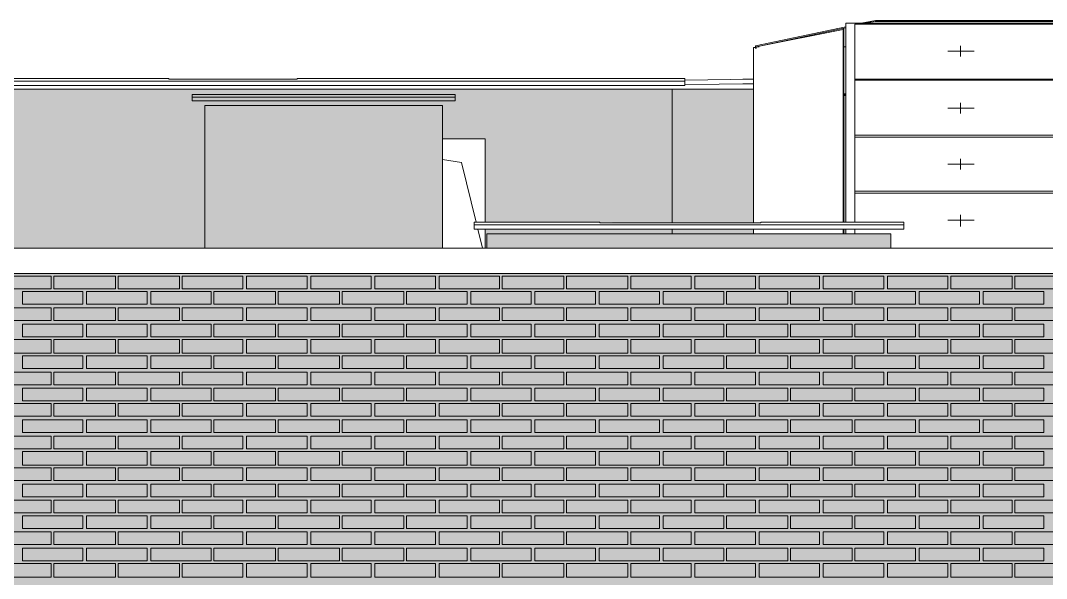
# Model space of a CAD drawing. Header units: millimetres. Extents: x -28928 to 100580, y -22867 to 36490.
# Drawn here: x -17517 to -12715, y 28661 to 31274 of the extents above; entities that cross this region are included whole.
import ezdxf

# ---------------------------------------------------------------- set-up
doc = ezdxf.new("R2010")
doc.units = ezdxf.units.MM
doc.layers.add('PDF _Геометрия', color=7, linetype='Continuous', true_color=0x8f8e8d)
doc.layers.add('PDF _Сплошная заливка', color=7, linetype='Continuous', true_color=0xffffff)

msp = doc.modelspace()

# ---------------------------------------------------------------- hatches: boundary and pattern name
at = {"layer": 'PDF _Сплошная заливка', "true_color": 0x383e42, "transparency": 33554559}
h = msp.add_hatch(color=250, dxfattribs=at)
h.paths.add_polyline_path([(-18989.7, 30296.4), (-19345.1, 30296.4), (-19345.1, 30275.3), (-18989.7, 30275.3)])
h.paths.add_polyline_path([(-15334.3, 30275.3), (-14467, 30275.3), (-14467, 30296.4), (-15342.8, 30296.4), (-15342.8, 30207.6), (-15334.3, 30207.6)])
h.paths.add_polyline_path([(-17623.2, 30275.3), (-17623.2, 30207.6), (-16654.3, 30207.6), (-16654.3, 30876), (-15541.6, 30876), (-15541.6, 30719.5), (-15342.8, 30719.5), (-15342.8, 30330.3), (-14805.5, 30330.3), (-14467, 30326), (-14467, 30952.2), (-19345.1, 30952.2), (-19345.1, 30330.3), (-18989.7, 30330.3), (-18989.7, 30626.4), (-18460.9, 30626.4), (-18460.9, 30326), (-18355.1, 30330.3), (-17559.7, 30330.3), (-17559.7, 30296.4), (-18460.9, 30296.4), (-18460.9, 30275.3)])
h = msp.add_hatch(color=250, dxfattribs=at)
h.paths.add_polyline_path([(-13654.7, 30296.4), (-13663.2, 30296.4), (-13663.2, 30275.3), (-13654.7, 30275.3)])
h.paths.add_polyline_path([(-14086.3, 30326), (-14086.3, 30952.2), (-14467, 30952.2), (-14467, 30326)])
h.paths.add_polyline_path([(-14086.3, 30275.3), (-14086.3, 30296.4), (-14467, 30296.4), (-14467, 30275.3)])
h.paths.add_polyline_path([(-13654.7, 30922.6), (-13663.2, 30922.6), (-13663.2, 30330.3), (-13654.7, 30330.3)])
at = {"layer": 'PDF _Сплошная заливка', "true_color": 0xdcd6cf, "transparency": 33554559}
msp.add_hatch(color=254, dxfattribs=at).paths.add_polyline_path([(-18676.6, 16343.4), (-18676.6, 19592.6), (-17276.3, 19592.6), (-17276.3, 16343.4), (19112.6, 16343.4), (19112.6, 30089.1), (-21853.9, 30089.1), (-21853.9, 16343.4), (-21375.9, 16343.4), (-21375.9, 19592.6), (-19277.4, 19592.6), (-19277.4, 16343.4)])

# ---------------------------------------------------------------- linework, layer by layer
at = {"layer": 'PDF _Геометрия', "color": 7, "lineweight": 9}
for points in [[(-9504.3, 31053.7), (-9504.3, 31189.1), (-9504.3, 31193.4), (-9504.3, 31231.4), (-9504.3, 31244.1), (-9504.3, 31261), (-10553.6, 31261), (-11577.4, 31261), (-12605.5, 31261), (-13603.9, 31261), (-13654.7, 31261), (-13654.7, 30990.3), (-13654.7, 30723.7), (-13654.7, 30461.4), (-13654.7, 30330.3), (-13654.7, 30406.4), (-13654.7, 30668.7), (-13654.7, 30935.3), (-13654.7, 31201.8)], [(-9588.9, 31261), (-9648.2, 31269.5), (-9648.2, 31273.7), (-9580.5, 31261), (-9643.9, 31273.7), (-9648.2, 31273.7), (-13515.1, 31273.7), (-13582.8, 31261)], [(-13570.1, 31261), (-13515.1, 31269.5), (-13515.1, 31273.7), (-13515.1, 31269.5), (-13510.9, 31269.5), (-13510.9, 31273.7), (-13515.1, 31273.7), (-13510.9, 31273.7), (-13515.1, 31273.7), (-13578.6, 31261)], [(-13515.1, 31273.7), (-13515.1, 31273.7)], [(-13515.1, 31273.7), (-13515.1, 31273.7)], [(-13515.1, 31273.7), (-13515.1, 31273.7)], [(-14077.8, 31142.6), (-14077.8, 31155.3), (-13654.7, 31244.1), (-14077.8, 31155.3), (-14077.8, 31146.8), (-14077.8, 31151)], [(-14073.6, 31142.6), (-14073.6, 31151), (-13654.7, 31239.9)], [(-14060.9, 31151), (-14073.6, 31151), (-13667.4, 31231.4), (-13667.4, 30330.3), (-13667.4, 31235.7), (-13663.2, 31235.7), (-13663.2, 30330.3), (-13663.2, 31231.4)], [(-13667.4, 30330.3), (-13667.4, 31231.4)], [(-14086.3, 30326), (-14086.3, 31146.8), (-14077.8, 31146.8)], [(-13654.7, 31151), (-13663.2, 31151)], [(-13053.9, 31129.9), (-13176.6, 31129.9)], [(-13117.4, 31104.5), (-13117.4, 31155.3)], [(-14407.8, 30990.3), (-14407.8, 30969.1), (-19404.3, 30969.1), (-19404.3, 30981.8)], [(-19404.3, 30990.3), (-19404.3, 30969.1), (-14407.8, 30969.1), (-14407.8, 30981.8)], [(-16823.6, 30998.7), (-16222.8, 30998.7)], [(-14407.8, 30994.5), (-14086.3, 30998.7), (-14137, 30998.7)], [(-14407.8, 30973.4), (-14086.3, 30977.6), (-14137, 30977.6)], [(-13612.4, 30994.5), (-13612.4, 30998.7)], [(-14467, 30326), (-14467, 30952.2), (-19345.1, 30952.2), (-19345.1, 30330.3)], [(-14086.3, 30952.2), (-14585.5, 30952.2)], [(-13654.7, 30931), (-13663.2, 30931)], [(-13654.7, 30926.8), (-13663.2, 30926.8)], [(-16713.6, 30914.1), (-16713.6, 30897.2), (-15482.4, 30897.2), (-15482.4, 30914.1)], [(-16713.6, 30905.7), (-16713.6, 30897.2), (-15482.4, 30897.2), (-15482.4, 30905.7)], [(-13654.7, 30922.6), (-13663.2, 30922.6)], [(-13117.4, 30838), (-13117.4, 30888.7)], [(-16654.3, 30207.6), (-16654.3, 30876), (-15647.4, 30876), (-15541.6, 30876), (-15541.6, 30207.6)], [(-13053.9, 30863.4), (-13176.6, 30863.4)], [(-13612.4, 30728), (-13612.4, 30736.4)], [(-15385.1, 30330.3), (-15452.8, 30609.5), (-15541.6, 30622.2)], [(-13053.9, 30601), (-13176.6, 30601)], [(-13117.4, 30575.7), (-13117.4, 30626.4)], [(-15334.3, 30207.6), (-15334.3, 30275.3), (-13548.9, 30275.3), (-13443.2, 30275.3), (-13443.2, 30207.6), (-12618.2, 30207.6), (-12618.2, 30465.7), (-13612.4, 30465.7), (-13612.4, 30330.3)], [(-13612.4, 30465.7), (-13612.4, 30474.1)], [(-13117.4, 30309.1), (-13117.4, 30364.1)], [(-15393.6, 30309.1), (-15393.6, 30296.4), (-15393.6, 30317.6), (-13383.9, 30317.6), (-13383.9, 30330.3), (-14052.4, 30330.3), (-14052.4, 30326), (-14805.5, 30326), (-14805.5, 30330.3), (-15393.6, 30330.3), (-15393.6, 30317.6)], [(-13383.9, 30317.6), (-13383.9, 30296.4), (-13383.9, 30309.1)], [(-13053.9, 30338.7), (-13176.6, 30338.7)], [(-15393.6, 30296.4), (-13383.9, 30296.4), (-15393.6, 30296.4)], [(-15355.5, 30207.6), (-15376.6, 30296.4)], [(-14467, 30275.3), (-14467, 30296.4)], [(-14086.3, 30296.4), (-14086.3, 30275.3)], [(-13667.4, 30275.3), (-13667.4, 30296.4)], [(-13612.4, 30296.4), (-13612.4, 30275.3)], [(82320.3, 30089.1), (82320.3, 30207.6), (82320.3, 30089.1), (-21934.3, 30089.1), (-21934.3, 30207.6), (82320.3, 30207.6)]]:
    msp.add_lwpolyline(points, dxfattribs=at)
for points in [[(-13603.9, 31256.8), (-13603.9, 31261)], [(-13515.1, 31273.7), (-9648.2, 31273.7), (-9643.9, 31273.7), (-9648.2, 31273.7)], [(-13515.1, 31269.5), (-9648.2, 31269.5)], [(-13612.4, 30998.7), (-12618.2, 30998.7), (-12618.2, 31256.8), (-13612.4, 31256.8)], [(-19404.3, 30990.3), (-14407.8, 30990.3), (-14407.8, 31003), (-16222.8, 31003), (-16222.8, 30998.7), (-16823.6, 30998.7), (-16823.6, 31003), (-17720.5, 31003), (-17720.5, 30998.7), (-18321.3, 30998.7), (-18321.3, 31003), (-19404.3, 31003)], [(-13612.4, 30736.4), (-12618.2, 30736.4), (-12618.2, 30994.5), (-13612.4, 30994.5)], [(-15482.4, 30914.1), (-16713.6, 30914.1), (-16713.6, 30926.8), (-15482.4, 30926.8)], [(-15541.6, 30719.5), (-15342.8, 30719.5), (-15342.8, 30330.3), (-15342.8, 30719.5)], [(-13612.4, 30474.1), (-12618.2, 30474.1), (-12618.2, 30728), (-13612.4, 30728)], [(-15342.8, 30296.4), (-15342.8, 30207.6)], [(-13667.4, 30296.4), (-13667.4, 30275.3)], [(-13663.2, 30275.3), (-13663.2, 30296.4)], [(-13654.7, 30275.3), (-13654.7, 30296.4)]]:
    msp.add_lwpolyline(points, close=True, dxfattribs=at)
at = {"layer": 'PDF _Геометрия', "lineweight": 9}
for points in [[(-17373.6, 30076.4), (-17373.6, 30017.2), (-17661.3, 30017.2), (-17661.3, 30076.4)], [(-17073.2, 30076.4), (-17073.2, 30017.2), (-17360.9, 30017.2), (-17360.9, 30076.4)], [(-16772.8, 30076.4), (-16772.8, 30017.2), (-17060.5, 30017.2), (-17060.5, 30076.4)], [(-16476.6, 30076.4), (-16476.6, 30017.2), (-16760.1, 30017.2), (-16760.1, 30076.4)], [(-16176.3, 30076.4), (-16176.3, 30017.2), (-16459.7, 30017.2), (-16459.7, 30076.4)], [(-15875.9, 30076.4), (-15875.9, 30017.2), (-16159.3, 30017.2), (-16159.3, 30076.4)], [(-15575.5, 30076.4), (-15575.5, 30017.2), (-15858.9, 30017.2), (-15858.9, 30076.4)], [(-15275.1, 30076.4), (-15275.1, 30017.2), (-15558.6, 30017.2), (-15558.6, 30076.4)], [(-14974.7, 30076.4), (-14974.7, 30017.2), (-15262.4, 30017.2), (-15262.4, 30076.4)], [(-14674.3, 30076.4), (-14674.3, 30017.2), (-14962, 30017.2), (-14962, 30076.4)], [(-14378.2, 30076.4), (-14378.2, 30017.2), (-14661.6, 30017.2), (-14661.6, 30076.4)], [(-14077.8, 30076.4), (-14077.8, 30017.2), (-14361.3, 30017.2), (-14361.3, 30076.4)], [(-13777.4, 30076.4), (-13777.4, 30017.2), (-14060.9, 30017.2), (-14060.9, 30076.4)], [(-13477, 30076.4), (-13477, 30017.2), (-13760.5, 30017.2), (-13760.5, 30076.4)], [(-13176.6, 30076.4), (-13176.6, 30017.2), (-13460.1, 30017.2), (-13460.1, 30076.4)], [(-12876.3, 30076.4), (-12876.3, 30017.2), (-13163.9, 30017.2), (-13163.9, 30076.4)], [(-12575.9, 30076.4), (-12575.9, 30017.2), (-12863.6, 30017.2), (-12863.6, 30076.4)], [(-17225.5, 29945.3), (-17365.1, 29945.3), (-17508.9, 29945.3), (-17508.9, 30004.5), (-17365.1, 30004.5), (-17225.5, 30004.5)], [(-16925.1, 29945.3), (-17068.9, 29945.3), (-17208.6, 29945.3), (-17208.6, 30004.5), (-17068.9, 30004.5), (-16925.1, 30004.5)], [(-16624.7, 29945.3), (-16768.6, 29945.3), (-16908.2, 29945.3), (-16908.2, 30004.5), (-16768.6, 30004.5), (-16624.7, 30004.5)], [(-16324.3, 29945.3), (-16468.2, 29945.3), (-16612, 29945.3), (-16612, 30004.5), (-16468.2, 30004.5), (-16324.3, 30004.5)], [(-16023.9, 29945.3), (-16167.8, 29945.3), (-16311.6, 29945.3), (-16311.6, 30004.5), (-16167.8, 30004.5), (-16023.9, 30004.5)], [(-15723.6, 29945.3), (-15867.4, 29945.3), (-16011.3, 29945.3), (-16011.3, 30004.5), (-15867.4, 30004.5), (-15723.6, 30004.5)], [(-15427.4, 29945.3), (-15567, 29945.3), (-15710.9, 29945.3), (-15710.9, 30004.5), (-15567, 30004.5), (-15427.4, 30004.5)], [(-15127, 29945.3), (-15266.6, 29945.3), (-15410.5, 29945.3), (-15410.5, 30004.5), (-15266.6, 30004.5), (-15127, 30004.5)], [(-14826.6, 29945.3), (-14970.5, 29945.3), (-15110.1, 29945.3), (-15110.1, 30004.5), (-14970.5, 30004.5), (-14826.6, 30004.5)], [(-14526.3, 29945.3), (-14670.1, 29945.3), (-14809.7, 29945.3), (-14809.7, 30004.5), (-14670.1, 30004.5), (-14526.3, 30004.5)], [(-14225.9, 29945.3), (-14369.7, 29945.3), (-14509.3, 29945.3), (-14509.3, 30004.5), (-14369.7, 30004.5), (-14225.9, 30004.5)], [(-13925.5, 29945.3), (-14069.3, 29945.3), (-14213.2, 29945.3), (-14213.2, 30004.5), (-14069.3, 30004.5), (-13925.5, 30004.5)], [(-13625.1, 29945.3), (-13768.9, 29945.3), (-13912.8, 29945.3), (-13912.8, 30004.5), (-13768.9, 30004.5), (-13625.1, 30004.5)], [(-13328.9, 29945.3), (-13468.6, 29945.3), (-13612.4, 29945.3), (-13612.4, 30004.5), (-13468.6, 30004.5), (-13328.9, 30004.5)], [(-13028.6, 29945.3), (-13168.2, 29945.3), (-13312, 29945.3), (-13312, 30004.5), (-13168.2, 30004.5), (-13028.6, 30004.5)], [(-12728.2, 29945.3), (-12867.8, 29945.3), (-13011.6, 29945.3), (-13011.6, 30004.5), (-12867.8, 30004.5), (-12728.2, 30004.5)], [(-17373.6, 29928.4), (-17373.6, 29869.1), (-17661.3, 29869.1), (-17661.3, 29928.4)], [(-17073.2, 29928.4), (-17073.2, 29869.1), (-17360.9, 29869.1), (-17360.9, 29928.4)], [(-16772.8, 29928.4), (-16772.8, 29869.1), (-17060.5, 29869.1), (-17060.5, 29928.4)], [(-16476.6, 29928.4), (-16476.6, 29869.1), (-16760.1, 29869.1), (-16760.1, 29928.4)], [(-16176.3, 29928.4), (-16176.3, 29869.1), (-16459.7, 29869.1), (-16459.7, 29928.4)], [(-15875.9, 29928.4), (-15875.9, 29869.1), (-16159.3, 29869.1), (-16159.3, 29928.4)], [(-15575.5, 29928.4), (-15575.5, 29869.1), (-15858.9, 29869.1), (-15858.9, 29928.4)], [(-15275.1, 29928.4), (-15275.1, 29869.1), (-15558.6, 29869.1), (-15558.6, 29928.4)], [(-14974.7, 29928.4), (-14974.7, 29869.1), (-15262.4, 29869.1), (-15262.4, 29928.4)], [(-14674.3, 29928.4), (-14674.3, 29869.1), (-14962, 29869.1), (-14962, 29928.4)], [(-14378.2, 29928.4), (-14378.2, 29869.1), (-14661.6, 29869.1), (-14661.6, 29928.4)], [(-14077.8, 29928.4), (-14077.8, 29869.1), (-14361.3, 29869.1), (-14361.3, 29928.4)], [(-13777.4, 29928.4), (-13777.4, 29869.1), (-14060.9, 29869.1), (-14060.9, 29928.4)], [(-13477, 29928.4), (-13477, 29869.1), (-13760.5, 29869.1), (-13760.5, 29928.4)], [(-13176.6, 29928.4), (-13176.6, 29869.1), (-13460.1, 29869.1), (-13460.1, 29928.4)], [(-12876.3, 29928.4), (-12876.3, 29869.1), (-13163.9, 29869.1), (-13163.9, 29928.4)], [(-12575.9, 29928.4), (-12575.9, 29869.1), (-12863.6, 29869.1), (-12863.6, 29928.4)], [(-17225.5, 29793), (-17365.1, 29793), (-17508.9, 29793), (-17508.9, 29852.2), (-17365.1, 29852.2), (-17225.5, 29852.2)], [(-16925.1, 29793), (-17068.9, 29793), (-17208.6, 29793), (-17208.6, 29852.2), (-17068.9, 29852.2), (-16925.1, 29852.2)], [(-16624.7, 29793), (-16768.6, 29793), (-16908.2, 29793), (-16908.2, 29852.2), (-16768.6, 29852.2), (-16624.7, 29852.2)], [(-16324.3, 29793), (-16468.2, 29793), (-16612, 29793), (-16612, 29852.2), (-16468.2, 29852.2), (-16324.3, 29852.2)], [(-16023.9, 29793), (-16167.8, 29793), (-16311.6, 29793), (-16311.6, 29852.2), (-16167.8, 29852.2), (-16023.9, 29852.2)], [(-15723.6, 29793), (-15867.4, 29793), (-16011.3, 29793), (-16011.3, 29852.2), (-15867.4, 29852.2), (-15723.6, 29852.2)], [(-15427.4, 29793), (-15567, 29793), (-15710.9, 29793), (-15710.9, 29852.2), (-15567, 29852.2), (-15427.4, 29852.2)], [(-15127, 29793), (-15266.6, 29793), (-15410.5, 29793), (-15410.5, 29852.2), (-15266.6, 29852.2), (-15127, 29852.2)], [(-14826.6, 29793), (-14970.5, 29793), (-15110.1, 29793), (-15110.1, 29852.2), (-14970.5, 29852.2), (-14826.6, 29852.2)], [(-14526.3, 29793), (-14670.1, 29793), (-14809.7, 29793), (-14809.7, 29852.2), (-14670.1, 29852.2), (-14526.3, 29852.2)], [(-14225.9, 29793), (-14369.7, 29793), (-14509.3, 29793), (-14509.3, 29852.2), (-14369.7, 29852.2), (-14225.9, 29852.2)], [(-13925.5, 29793), (-14069.3, 29793), (-14213.2, 29793), (-14213.2, 29852.2), (-14069.3, 29852.2), (-13925.5, 29852.2)], [(-13625.1, 29793), (-13768.9, 29793), (-13912.8, 29793), (-13912.8, 29852.2), (-13768.9, 29852.2), (-13625.1, 29852.2)], [(-13328.9, 29793), (-13468.6, 29793), (-13612.4, 29793), (-13612.4, 29852.2), (-13468.6, 29852.2), (-13328.9, 29852.2)], [(-13028.6, 29793), (-13168.2, 29793), (-13312, 29793), (-13312, 29852.2), (-13168.2, 29852.2), (-13028.6, 29852.2)], [(-12728.2, 29793), (-12867.8, 29793), (-13011.6, 29793), (-13011.6, 29852.2), (-12867.8, 29852.2), (-12728.2, 29852.2)], [(-17373.6, 29780.3), (-17373.6, 29716.8), (-17661.3, 29716.8), (-17661.3, 29780.3)], [(-17073.2, 29780.3), (-17073.2, 29716.8), (-17360.9, 29716.8), (-17360.9, 29780.3)], [(-16772.8, 29780.3), (-16772.8, 29716.8), (-17060.5, 29716.8), (-17060.5, 29780.3)], [(-16476.6, 29780.3), (-16476.6, 29716.8), (-16760.1, 29716.8), (-16760.1, 29780.3)], [(-16176.3, 29780.3), (-16176.3, 29716.8), (-16459.7, 29716.8), (-16459.7, 29780.3)], [(-15875.9, 29780.3), (-15875.9, 29716.8), (-16159.3, 29716.8), (-16159.3, 29780.3)], [(-15575.5, 29780.3), (-15575.5, 29716.8), (-15858.9, 29716.8), (-15858.9, 29780.3)], [(-15275.1, 29780.3), (-15275.1, 29716.8), (-15558.6, 29716.8), (-15558.6, 29780.3)], [(-14974.7, 29780.3), (-14974.7, 29716.8), (-15262.4, 29716.8), (-15262.4, 29780.3)], [(-14674.3, 29780.3), (-14674.3, 29716.8), (-14962, 29716.8), (-14962, 29780.3)], [(-14378.2, 29780.3), (-14378.2, 29716.8), (-14661.6, 29716.8), (-14661.6, 29780.3)], [(-14077.8, 29780.3), (-14077.8, 29716.8), (-14361.3, 29716.8), (-14361.3, 29780.3)], [(-13777.4, 29780.3), (-13777.4, 29716.8), (-14060.9, 29716.8), (-14060.9, 29780.3)], [(-13477, 29780.3), (-13477, 29716.8), (-13760.5, 29716.8), (-13760.5, 29780.3)], [(-13176.6, 29780.3), (-13176.6, 29716.8), (-13460.1, 29716.8), (-13460.1, 29780.3)], [(-12876.3, 29780.3), (-12876.3, 29716.8), (-13163.9, 29716.8), (-13163.9, 29780.3)], [(-12575.9, 29780.3), (-12575.9, 29716.8), (-12863.6, 29716.8), (-12863.6, 29780.3)], [(-17225.5, 29644.9), (-17365.1, 29644.9), (-17508.9, 29644.9), (-17508.9, 29704.1), (-17365.1, 29704.1), (-17225.5, 29704.1)], [(-16925.1, 29644.9), (-17068.9, 29644.9), (-17208.6, 29644.9), (-17208.6, 29704.1), (-17068.9, 29704.1), (-16925.1, 29704.1)], [(-16624.7, 29644.9), (-16768.6, 29644.9), (-16908.2, 29644.9), (-16908.2, 29704.1), (-16768.6, 29704.1), (-16624.7, 29704.1)], [(-16324.3, 29644.9), (-16468.2, 29644.9), (-16612, 29644.9), (-16612, 29704.1), (-16468.2, 29704.1), (-16324.3, 29704.1)], [(-16023.9, 29644.9), (-16167.8, 29644.9), (-16311.6, 29644.9), (-16311.6, 29704.1), (-16167.8, 29704.1), (-16023.9, 29704.1)], [(-15723.6, 29644.9), (-15867.4, 29644.9), (-16011.3, 29644.9), (-16011.3, 29704.1), (-15867.4, 29704.1), (-15723.6, 29704.1)], [(-15427.4, 29644.9), (-15567, 29644.9), (-15710.9, 29644.9), (-15710.9, 29704.1), (-15567, 29704.1), (-15427.4, 29704.1)], [(-15127, 29644.9), (-15266.6, 29644.9), (-15410.5, 29644.9), (-15410.5, 29704.1), (-15266.6, 29704.1), (-15127, 29704.1)], [(-14826.6, 29644.9), (-14970.5, 29644.9), (-15110.1, 29644.9), (-15110.1, 29704.1), (-14970.5, 29704.1), (-14826.6, 29704.1)], [(-14526.3, 29644.9), (-14670.1, 29644.9), (-14809.7, 29644.9), (-14809.7, 29704.1), (-14670.1, 29704.1), (-14526.3, 29704.1)], [(-14225.9, 29644.9), (-14369.7, 29644.9), (-14509.3, 29644.9), (-14509.3, 29704.1), (-14369.7, 29704.1), (-14225.9, 29704.1)], [(-13925.5, 29644.9), (-14069.3, 29644.9), (-14213.2, 29644.9), (-14213.2, 29704.1), (-14069.3, 29704.1), (-13925.5, 29704.1)], [(-13625.1, 29644.9), (-13768.9, 29644.9), (-13912.8, 29644.9), (-13912.8, 29704.1), (-13768.9, 29704.1), (-13625.1, 29704.1)], [(-13328.9, 29644.9), (-13468.6, 29644.9), (-13612.4, 29644.9), (-13612.4, 29704.1), (-13468.6, 29704.1), (-13328.9, 29704.1)], [(-13028.6, 29644.9), (-13168.2, 29644.9), (-13312, 29644.9), (-13312, 29704.1), (-13168.2, 29704.1), (-13028.6, 29704.1)], [(-12728.2, 29644.9), (-12867.8, 29644.9), (-13011.6, 29644.9), (-13011.6, 29704.1), (-12867.8, 29704.1), (-12728.2, 29704.1)], [(-17373.6, 29628), (-17373.6, 29568.7), (-17661.3, 29568.7), (-17661.3, 29628)], [(-17073.2, 29628), (-17073.2, 29568.7), (-17360.9, 29568.7), (-17360.9, 29628)], [(-16772.8, 29628), (-16772.8, 29568.7), (-17060.5, 29568.7), (-17060.5, 29628)], [(-16476.6, 29628), (-16476.6, 29568.7), (-16760.1, 29568.7), (-16760.1, 29628)], [(-16176.3, 29628), (-16176.3, 29568.7), (-16459.7, 29568.7), (-16459.7, 29628)], [(-15875.9, 29628), (-15875.9, 29568.7), (-16159.3, 29568.7), (-16159.3, 29628)], [(-15575.5, 29628), (-15575.5, 29568.7), (-15858.9, 29568.7), (-15858.9, 29628)], [(-15275.1, 29628), (-15275.1, 29568.7), (-15558.6, 29568.7), (-15558.6, 29628)], [(-14974.7, 29628), (-14974.7, 29568.7), (-15262.4, 29568.7), (-15262.4, 29628)], [(-14674.3, 29628), (-14674.3, 29568.7), (-14962, 29568.7), (-14962, 29628)], [(-14378.2, 29628), (-14378.2, 29568.7), (-14661.6, 29568.7), (-14661.6, 29628)], [(-14077.8, 29628), (-14077.8, 29568.7), (-14361.3, 29568.7), (-14361.3, 29628)], [(-13777.4, 29628), (-13777.4, 29568.7), (-14060.9, 29568.7), (-14060.9, 29628)], [(-13477, 29628), (-13477, 29568.7), (-13760.5, 29568.7), (-13760.5, 29628)], [(-13176.6, 29628), (-13176.6, 29568.7), (-13460.1, 29568.7), (-13460.1, 29628)], [(-12876.3, 29628), (-12876.3, 29568.7), (-13163.9, 29568.7), (-13163.9, 29628)], [(-12575.9, 29628), (-12575.9, 29568.7), (-12863.6, 29568.7), (-12863.6, 29628)], [(-17225.5, 29492.6), (-17365.1, 29492.6), (-17508.9, 29492.6), (-17508.9, 29551.8), (-17365.1, 29551.8), (-17225.5, 29551.8)], [(-16925.1, 29492.6), (-17068.9, 29492.6), (-17208.6, 29492.6), (-17208.6, 29551.8), (-17068.9, 29551.8), (-16925.1, 29551.8)], [(-16624.7, 29492.6), (-16768.6, 29492.6), (-16908.2, 29492.6), (-16908.2, 29551.8), (-16768.6, 29551.8), (-16624.7, 29551.8)], [(-16324.3, 29492.6), (-16468.2, 29492.6), (-16612, 29492.6), (-16612, 29551.8), (-16468.2, 29551.8), (-16324.3, 29551.8)], [(-16023.9, 29492.6), (-16167.8, 29492.6), (-16311.6, 29492.6), (-16311.6, 29551.8), (-16167.8, 29551.8), (-16023.9, 29551.8)], [(-15723.6, 29492.6), (-15867.4, 29492.6), (-16011.3, 29492.6), (-16011.3, 29551.8), (-15867.4, 29551.8), (-15723.6, 29551.8)], [(-15427.4, 29492.6), (-15567, 29492.6), (-15710.9, 29492.6), (-15710.9, 29551.8), (-15567, 29551.8), (-15427.4, 29551.8)], [(-15127, 29492.6), (-15266.6, 29492.6), (-15410.5, 29492.6), (-15410.5, 29551.8), (-15266.6, 29551.8), (-15127, 29551.8)], [(-14826.6, 29492.6), (-14970.5, 29492.6), (-15110.1, 29492.6), (-15110.1, 29551.8), (-14970.5, 29551.8), (-14826.6, 29551.8)], [(-14526.3, 29492.6), (-14670.1, 29492.6), (-14809.7, 29492.6), (-14809.7, 29551.8), (-14670.1, 29551.8), (-14526.3, 29551.8)], [(-14225.9, 29492.6), (-14369.7, 29492.6), (-14509.3, 29492.6), (-14509.3, 29551.8), (-14369.7, 29551.8), (-14225.9, 29551.8)], [(-13925.5, 29492.6), (-14069.3, 29492.6), (-14213.2, 29492.6), (-14213.2, 29551.8), (-14069.3, 29551.8), (-13925.5, 29551.8)], [(-13625.1, 29492.6), (-13768.9, 29492.6), (-13912.8, 29492.6), (-13912.8, 29551.8), (-13768.9, 29551.8), (-13625.1, 29551.8)], [(-13328.9, 29492.6), (-13468.6, 29492.6), (-13612.4, 29492.6), (-13612.4, 29551.8), (-13468.6, 29551.8), (-13328.9, 29551.8)], [(-13028.6, 29492.6), (-13168.2, 29492.6), (-13312, 29492.6), (-13312, 29551.8), (-13168.2, 29551.8), (-13028.6, 29551.8)], [(-12728.2, 29492.6), (-12867.8, 29492.6), (-13011.6, 29492.6), (-13011.6, 29551.8), (-12867.8, 29551.8), (-12728.2, 29551.8)], [(-17373.6, 29479.9), (-17373.6, 29420.7), (-17661.3, 29420.7), (-17661.3, 29479.9)], [(-17073.2, 29479.9), (-17073.2, 29420.7), (-17360.9, 29420.7), (-17360.9, 29479.9)], [(-16772.8, 29479.9), (-16772.8, 29420.7), (-17060.5, 29420.7), (-17060.5, 29479.9)], [(-16476.6, 29479.9), (-16476.6, 29420.7), (-16760.1, 29420.7), (-16760.1, 29479.9)], [(-16176.3, 29479.9), (-16176.3, 29420.7), (-16459.7, 29420.7), (-16459.7, 29479.9)], [(-15875.9, 29479.9), (-15875.9, 29420.7), (-16159.3, 29420.7), (-16159.3, 29479.9)], [(-15575.5, 29479.9), (-15575.5, 29420.7), (-15858.9, 29420.7), (-15858.9, 29479.9)], [(-15275.1, 29479.9), (-15275.1, 29420.7), (-15558.6, 29420.7), (-15558.6, 29479.9)], [(-14974.7, 29479.9), (-14974.7, 29420.7), (-15262.4, 29420.7), (-15262.4, 29479.9)], [(-14674.3, 29479.9), (-14674.3, 29420.7), (-14962, 29420.7), (-14962, 29479.9)], [(-14378.2, 29479.9), (-14378.2, 29420.7), (-14661.6, 29420.7), (-14661.6, 29479.9)], [(-14077.8, 29479.9), (-14077.8, 29420.7), (-14361.3, 29420.7), (-14361.3, 29479.9)], [(-13777.4, 29479.9), (-13777.4, 29420.7), (-14060.9, 29420.7), (-14060.9, 29479.9)], [(-13477, 29479.9), (-13477, 29420.7), (-13760.5, 29420.7), (-13760.5, 29479.9)], [(-13176.6, 29479.9), (-13176.6, 29420.7), (-13460.1, 29420.7), (-13460.1, 29479.9)], [(-12876.3, 29479.9), (-12876.3, 29420.7), (-13163.9, 29420.7), (-13163.9, 29479.9)], [(-12575.9, 29479.9), (-12575.9, 29420.7), (-12863.6, 29420.7), (-12863.6, 29479.9)], [(-17225.5, 29344.5), (-17365.1, 29344.5), (-17508.9, 29344.5), (-17508.9, 29403.7), (-17365.1, 29403.7), (-17225.5, 29403.7)], [(-16925.1, 29344.5), (-17068.9, 29344.5), (-17208.6, 29344.5), (-17208.6, 29403.7), (-17068.9, 29403.7), (-16925.1, 29403.7)], [(-16624.7, 29344.5), (-16768.6, 29344.5), (-16908.2, 29344.5), (-16908.2, 29403.7), (-16768.6, 29403.7), (-16624.7, 29403.7)], [(-16324.3, 29344.5), (-16468.2, 29344.5), (-16612, 29344.5), (-16612, 29403.7), (-16468.2, 29403.7), (-16324.3, 29403.7)], [(-16023.9, 29344.5), (-16167.8, 29344.5), (-16311.6, 29344.5), (-16311.6, 29403.7), (-16167.8, 29403.7), (-16023.9, 29403.7)], [(-15723.6, 29344.5), (-15867.4, 29344.5), (-16011.3, 29344.5), (-16011.3, 29403.7), (-15867.4, 29403.7), (-15723.6, 29403.7)], [(-15427.4, 29344.5), (-15567, 29344.5), (-15710.9, 29344.5), (-15710.9, 29403.7), (-15567, 29403.7), (-15427.4, 29403.7)], [(-15127, 29344.5), (-15266.6, 29344.5), (-15410.5, 29344.5), (-15410.5, 29403.7), (-15266.6, 29403.7), (-15127, 29403.7)], [(-14826.6, 29344.5), (-14970.5, 29344.5), (-15110.1, 29344.5), (-15110.1, 29403.7), (-14970.5, 29403.7), (-14826.6, 29403.7)], [(-14526.3, 29344.5), (-14670.1, 29344.5), (-14809.7, 29344.5), (-14809.7, 29403.7), (-14670.1, 29403.7), (-14526.3, 29403.7)], [(-14225.9, 29344.5), (-14369.7, 29344.5), (-14509.3, 29344.5), (-14509.3, 29403.7), (-14369.7, 29403.7), (-14225.9, 29403.7)], [(-13925.5, 29344.5), (-14069.3, 29344.5), (-14213.2, 29344.5), (-14213.2, 29403.7), (-14069.3, 29403.7), (-13925.5, 29403.7)], [(-13625.1, 29344.5), (-13768.9, 29344.5), (-13912.8, 29344.5), (-13912.8, 29403.7), (-13768.9, 29403.7), (-13625.1, 29403.7)], [(-13328.9, 29344.5), (-13468.6, 29344.5), (-13612.4, 29344.5), (-13612.4, 29403.7), (-13468.6, 29403.7), (-13328.9, 29403.7)], [(-13028.6, 29344.5), (-13168.2, 29344.5), (-13312, 29344.5), (-13312, 29403.7), (-13168.2, 29403.7), (-13028.6, 29403.7)], [(-12728.2, 29344.5), (-12867.8, 29344.5), (-13011.6, 29344.5), (-13011.6, 29403.7), (-12867.8, 29403.7), (-12728.2, 29403.7)], [(-17373.6, 29327.6), (-17373.6, 29268.4), (-17661.3, 29268.4), (-17661.3, 29327.6)], [(-17073.2, 29327.6), (-17073.2, 29268.4), (-17360.9, 29268.4), (-17360.9, 29327.6)], [(-16772.8, 29327.6), (-16772.8, 29268.4), (-17060.5, 29268.4), (-17060.5, 29327.6)], [(-16476.6, 29327.6), (-16476.6, 29268.4), (-16760.1, 29268.4), (-16760.1, 29327.6)], [(-16176.3, 29327.6), (-16176.3, 29268.4), (-16459.7, 29268.4), (-16459.7, 29327.6)], [(-15875.9, 29327.6), (-15875.9, 29268.4), (-16159.3, 29268.4), (-16159.3, 29327.6)], [(-15575.5, 29327.6), (-15575.5, 29268.4), (-15858.9, 29268.4), (-15858.9, 29327.6)], [(-15275.1, 29327.6), (-15275.1, 29268.4), (-15558.6, 29268.4), (-15558.6, 29327.6)], [(-14974.7, 29327.6), (-14974.7, 29268.4), (-15262.4, 29268.4), (-15262.4, 29327.6)], [(-14674.3, 29327.6), (-14674.3, 29268.4), (-14962, 29268.4), (-14962, 29327.6)], [(-14378.2, 29327.6), (-14378.2, 29268.4), (-14661.6, 29268.4), (-14661.6, 29327.6)], [(-14077.8, 29327.6), (-14077.8, 29268.4), (-14361.3, 29268.4), (-14361.3, 29327.6)], [(-13777.4, 29327.6), (-13777.4, 29268.4), (-14060.9, 29268.4), (-14060.9, 29327.6)], [(-13477, 29327.6), (-13477, 29268.4), (-13760.5, 29268.4), (-13760.5, 29327.6)], [(-13176.6, 29327.6), (-13176.6, 29268.4), (-13460.1, 29268.4), (-13460.1, 29327.6)], [(-12876.3, 29327.6), (-12876.3, 29268.4), (-13163.9, 29268.4), (-13163.9, 29327.6)], [(-12575.9, 29327.6), (-12575.9, 29268.4), (-12863.6, 29268.4), (-12863.6, 29327.6)], [(-17225.5, 29192.2), (-17365.1, 29192.2), (-17508.9, 29192.2), (-17508.9, 29255.7), (-17365.1, 29255.7), (-17225.5, 29255.7)], [(-16925.1, 29192.2), (-17068.9, 29192.2), (-17208.6, 29192.2), (-17208.6, 29255.7), (-17068.9, 29255.7), (-16925.1, 29255.7)], [(-16624.7, 29192.2), (-16768.6, 29192.2), (-16908.2, 29192.2), (-16908.2, 29255.7), (-16768.6, 29255.7), (-16624.7, 29255.7)], [(-16324.3, 29192.2), (-16468.2, 29192.2), (-16612, 29192.2), (-16612, 29255.7), (-16468.2, 29255.7), (-16324.3, 29255.7)], [(-16023.9, 29192.2), (-16167.8, 29192.2), (-16311.6, 29192.2), (-16311.6, 29255.7), (-16167.8, 29255.7), (-16023.9, 29255.7)], [(-15723.6, 29192.2), (-15867.4, 29192.2), (-16011.3, 29192.2), (-16011.3, 29255.7), (-15867.4, 29255.7), (-15723.6, 29255.7)], [(-15427.4, 29192.2), (-15567, 29192.2), (-15710.9, 29192.2), (-15710.9, 29255.7), (-15567, 29255.7), (-15427.4, 29255.7)], [(-15127, 29192.2), (-15266.6, 29192.2), (-15410.5, 29192.2), (-15410.5, 29255.7), (-15266.6, 29255.7), (-15127, 29255.7)], [(-14826.6, 29192.2), (-14970.5, 29192.2), (-15110.1, 29192.2), (-15110.1, 29255.7), (-14970.5, 29255.7), (-14826.6, 29255.7)], [(-14526.3, 29192.2), (-14670.1, 29192.2), (-14809.7, 29192.2), (-14809.7, 29255.7), (-14670.1, 29255.7), (-14526.3, 29255.7)], [(-14225.9, 29192.2), (-14369.7, 29192.2), (-14509.3, 29192.2), (-14509.3, 29255.7), (-14369.7, 29255.7), (-14225.9, 29255.7)], [(-13925.5, 29192.2), (-14069.3, 29192.2), (-14213.2, 29192.2), (-14213.2, 29255.7), (-14069.3, 29255.7), (-13925.5, 29255.7)], [(-13625.1, 29192.2), (-13768.9, 29192.2), (-13912.8, 29192.2), (-13912.8, 29255.7), (-13768.9, 29255.7), (-13625.1, 29255.7)], [(-13328.9, 29192.2), (-13468.6, 29192.2), (-13612.4, 29192.2), (-13612.4, 29255.7), (-13468.6, 29255.7), (-13328.9, 29255.7)], [(-13028.6, 29192.2), (-13168.2, 29192.2), (-13312, 29192.2), (-13312, 29255.7), (-13168.2, 29255.7), (-13028.6, 29255.7)], [(-12728.2, 29192.2), (-12867.8, 29192.2), (-13011.6, 29192.2), (-13011.6, 29255.7), (-12867.8, 29255.7), (-12728.2, 29255.7)], [(-17373.6, 29179.5), (-17373.6, 29120.3), (-17661.3, 29120.3), (-17661.3, 29179.5)], [(-17073.2, 29179.5), (-17073.2, 29120.3), (-17360.9, 29120.3), (-17360.9, 29179.5)], [(-16772.8, 29179.5), (-16772.8, 29120.3), (-17060.5, 29120.3), (-17060.5, 29179.5)], [(-16476.6, 29179.5), (-16476.6, 29120.3), (-16760.1, 29120.3), (-16760.1, 29179.5)], [(-16176.3, 29179.5), (-16176.3, 29120.3), (-16459.7, 29120.3), (-16459.7, 29179.5)], [(-15875.9, 29179.5), (-15875.9, 29120.3), (-16159.3, 29120.3), (-16159.3, 29179.5)], [(-15575.5, 29179.5), (-15575.5, 29120.3), (-15858.9, 29120.3), (-15858.9, 29179.5)], [(-15275.1, 29179.5), (-15275.1, 29120.3), (-15558.6, 29120.3), (-15558.6, 29179.5)], [(-14974.7, 29179.5), (-14974.7, 29120.3), (-15262.4, 29120.3), (-15262.4, 29179.5)], [(-14674.3, 29179.5), (-14674.3, 29120.3), (-14962, 29120.3), (-14962, 29179.5)], [(-14378.2, 29179.5), (-14378.2, 29120.3), (-14661.6, 29120.3), (-14661.6, 29179.5)], [(-14077.8, 29179.5), (-14077.8, 29120.3), (-14361.3, 29120.3), (-14361.3, 29179.5)], [(-13777.4, 29179.5), (-13777.4, 29120.3), (-14060.9, 29120.3), (-14060.9, 29179.5)], [(-13477, 29179.5), (-13477, 29120.3), (-13760.5, 29120.3), (-13760.5, 29179.5)], [(-13176.6, 29179.5), (-13176.6, 29120.3), (-13460.1, 29120.3), (-13460.1, 29179.5)], [(-12876.3, 29179.5), (-12876.3, 29120.3), (-13163.9, 29120.3), (-13163.9, 29179.5)], [(-12575.9, 29179.5), (-12575.9, 29120.3), (-12863.6, 29120.3), (-12863.6, 29179.5)], [(-17225.5, 29044.1), (-17365.1, 29044.1), (-17508.9, 29044.1), (-17508.9, 29103.4), (-17365.1, 29103.4), (-17225.5, 29103.4)], [(-16925.1, 29044.1), (-17068.9, 29044.1), (-17208.6, 29044.1), (-17208.6, 29103.4), (-17068.9, 29103.4), (-16925.1, 29103.4)], [(-16624.7, 29044.1), (-16768.6, 29044.1), (-16908.2, 29044.1), (-16908.2, 29103.4), (-16768.6, 29103.4), (-16624.7, 29103.4)], [(-16324.3, 29044.1), (-16468.2, 29044.1), (-16612, 29044.1), (-16612, 29103.4), (-16468.2, 29103.4), (-16324.3, 29103.4)], [(-16023.9, 29044.1), (-16167.8, 29044.1), (-16311.6, 29044.1), (-16311.6, 29103.4), (-16167.8, 29103.4), (-16023.9, 29103.4)], [(-15723.6, 29044.1), (-15867.4, 29044.1), (-16011.3, 29044.1), (-16011.3, 29103.4), (-15867.4, 29103.4), (-15723.6, 29103.4)], [(-15427.4, 29044.1), (-15567, 29044.1), (-15710.9, 29044.1), (-15710.9, 29103.4), (-15567, 29103.4), (-15427.4, 29103.4)], [(-15127, 29044.1), (-15266.6, 29044.1), (-15410.5, 29044.1), (-15410.5, 29103.4), (-15266.6, 29103.4), (-15127, 29103.4)], [(-14826.6, 29044.1), (-14970.5, 29044.1), (-15110.1, 29044.1), (-15110.1, 29103.4), (-14970.5, 29103.4), (-14826.6, 29103.4)], [(-14526.3, 29044.1), (-14670.1, 29044.1), (-14809.7, 29044.1), (-14809.7, 29103.4), (-14670.1, 29103.4), (-14526.3, 29103.4)], [(-14225.9, 29044.1), (-14369.7, 29044.1), (-14509.3, 29044.1), (-14509.3, 29103.4), (-14369.7, 29103.4), (-14225.9, 29103.4)], [(-13925.5, 29044.1), (-14069.3, 29044.1), (-14213.2, 29044.1), (-14213.2, 29103.4), (-14069.3, 29103.4), (-13925.5, 29103.4)], [(-13625.1, 29044.1), (-13768.9, 29044.1), (-13912.8, 29044.1), (-13912.8, 29103.4), (-13768.9, 29103.4), (-13625.1, 29103.4)], [(-13328.9, 29044.1), (-13468.6, 29044.1), (-13612.4, 29044.1), (-13612.4, 29103.4), (-13468.6, 29103.4), (-13328.9, 29103.4)], [(-13028.6, 29044.1), (-13168.2, 29044.1), (-13312, 29044.1), (-13312, 29103.4), (-13168.2, 29103.4), (-13028.6, 29103.4)], [(-12728.2, 29044.1), (-12867.8, 29044.1), (-13011.6, 29044.1), (-13011.6, 29103.4), (-12867.8, 29103.4), (-12728.2, 29103.4)], [(-17373.6, 29027.2), (-17373.6, 28968), (-17661.3, 28968), (-17661.3, 29027.2)], [(-17073.2, 29027.2), (-17073.2, 28968), (-17360.9, 28968), (-17360.9, 29027.2)], [(-16772.8, 29027.2), (-16772.8, 28968), (-17060.5, 28968), (-17060.5, 29027.2)], [(-16476.6, 29027.2), (-16476.6, 28968), (-16760.1, 28968), (-16760.1, 29027.2)], [(-16176.3, 29027.2), (-16176.3, 28968), (-16459.7, 28968), (-16459.7, 29027.2)], [(-15875.9, 29027.2), (-15875.9, 28968), (-16159.3, 28968), (-16159.3, 29027.2)], [(-15575.5, 29027.2), (-15575.5, 28968), (-15858.9, 28968), (-15858.9, 29027.2)], [(-15275.1, 29027.2), (-15275.1, 28968), (-15558.6, 28968), (-15558.6, 29027.2)], [(-14974.7, 29027.2), (-14974.7, 28968), (-15262.4, 28968), (-15262.4, 29027.2)], [(-14674.3, 29027.2), (-14674.3, 28968), (-14962, 28968), (-14962, 29027.2)], [(-14378.2, 29027.2), (-14378.2, 28968), (-14661.6, 28968), (-14661.6, 29027.2)], [(-14077.8, 29027.2), (-14077.8, 28968), (-14361.3, 28968), (-14361.3, 29027.2)], [(-13777.4, 29027.2), (-13777.4, 28968), (-14060.9, 28968), (-14060.9, 29027.2)], [(-13477, 29027.2), (-13477, 28968), (-13760.5, 28968), (-13760.5, 29027.2)], [(-13176.6, 29027.2), (-13176.6, 28968), (-13460.1, 28968), (-13460.1, 29027.2)], [(-12876.3, 29027.2), (-12876.3, 28968), (-13163.9, 28968), (-13163.9, 29027.2)], [(-12575.9, 29027.2), (-12575.9, 28968), (-12863.6, 28968), (-12863.6, 29027.2)], [(-17225.5, 28896), (-17365.1, 28896), (-17508.9, 28896), (-17508.9, 28955.3), (-17365.1, 28955.3), (-17225.5, 28955.3)], [(-16925.1, 28896), (-17068.9, 28896), (-17208.6, 28896), (-17208.6, 28955.3), (-17068.9, 28955.3), (-16925.1, 28955.3)], [(-16624.7, 28896), (-16768.6, 28896), (-16908.2, 28896), (-16908.2, 28955.3), (-16768.6, 28955.3), (-16624.7, 28955.3)], [(-16324.3, 28896), (-16468.2, 28896), (-16612, 28896), (-16612, 28955.3), (-16468.2, 28955.3), (-16324.3, 28955.3)], [(-16023.9, 28896), (-16167.8, 28896), (-16311.6, 28896), (-16311.6, 28955.3), (-16167.8, 28955.3), (-16023.9, 28955.3)], [(-15723.6, 28896), (-15867.4, 28896), (-16011.3, 28896), (-16011.3, 28955.3), (-15867.4, 28955.3), (-15723.6, 28955.3)], [(-15427.4, 28896), (-15567, 28896), (-15710.9, 28896), (-15710.9, 28955.3), (-15567, 28955.3), (-15427.4, 28955.3)], [(-15127, 28896), (-15266.6, 28896), (-15410.5, 28896), (-15410.5, 28955.3), (-15266.6, 28955.3), (-15127, 28955.3)], [(-14826.6, 28896), (-14970.5, 28896), (-15110.1, 28896), (-15110.1, 28955.3), (-14970.5, 28955.3), (-14826.6, 28955.3)], [(-14526.3, 28896), (-14670.1, 28896), (-14809.7, 28896), (-14809.7, 28955.3), (-14670.1, 28955.3), (-14526.3, 28955.3)], [(-14225.9, 28896), (-14369.7, 28896), (-14509.3, 28896), (-14509.3, 28955.3), (-14369.7, 28955.3), (-14225.9, 28955.3)], [(-13925.5, 28896), (-14069.3, 28896), (-14213.2, 28896), (-14213.2, 28955.3), (-14069.3, 28955.3), (-13925.5, 28955.3)], [(-13625.1, 28896), (-13768.9, 28896), (-13912.8, 28896), (-13912.8, 28955.3), (-13768.9, 28955.3), (-13625.1, 28955.3)], [(-13328.9, 28896), (-13468.6, 28896), (-13612.4, 28896), (-13612.4, 28955.3), (-13468.6, 28955.3), (-13328.9, 28955.3)], [(-13028.6, 28896), (-13168.2, 28896), (-13312, 28896), (-13312, 28955.3), (-13168.2, 28955.3), (-13028.6, 28955.3)], [(-12728.2, 28896), (-12867.8, 28896), (-13011.6, 28896), (-13011.6, 28955.3), (-12867.8, 28955.3), (-12728.2, 28955.3)], [(-17373.6, 28879.1), (-17373.6, 28819.9), (-17661.3, 28819.9), (-17661.3, 28879.1)], [(-17073.2, 28879.1), (-17073.2, 28819.9), (-17360.9, 28819.9), (-17360.9, 28879.1)], [(-16772.8, 28879.1), (-16772.8, 28819.9), (-17060.5, 28819.9), (-17060.5, 28879.1)], [(-16476.6, 28879.1), (-16476.6, 28819.9), (-16760.1, 28819.9), (-16760.1, 28879.1)], [(-16176.3, 28879.1), (-16176.3, 28819.9), (-16459.7, 28819.9), (-16459.7, 28879.1)], [(-15875.9, 28879.1), (-15875.9, 28819.9), (-16159.3, 28819.9), (-16159.3, 28879.1)], [(-15575.5, 28879.1), (-15575.5, 28819.9), (-15858.9, 28819.9), (-15858.9, 28879.1)], [(-15275.1, 28879.1), (-15275.1, 28819.9), (-15558.6, 28819.9), (-15558.6, 28879.1)], [(-14974.7, 28879.1), (-14974.7, 28819.9), (-15262.4, 28819.9), (-15262.4, 28879.1)], [(-14674.3, 28879.1), (-14674.3, 28819.9), (-14962, 28819.9), (-14962, 28879.1)], [(-14378.2, 28879.1), (-14378.2, 28819.9), (-14661.6, 28819.9), (-14661.6, 28879.1)], [(-14077.8, 28879.1), (-14077.8, 28819.9), (-14361.3, 28819.9), (-14361.3, 28879.1)], [(-13777.4, 28879.1), (-13777.4, 28819.9), (-14060.9, 28819.9), (-14060.9, 28879.1)], [(-13477, 28879.1), (-13477, 28819.9), (-13760.5, 28819.9), (-13760.5, 28879.1)], [(-13176.6, 28879.1), (-13176.6, 28819.9), (-13460.1, 28819.9), (-13460.1, 28879.1)], [(-12876.3, 28879.1), (-12876.3, 28819.9), (-13163.9, 28819.9), (-13163.9, 28879.1)], [(-12575.9, 28879.1), (-12575.9, 28819.9), (-12863.6, 28819.9), (-12863.6, 28879.1)], [(-17225.5, 28743.7), (-17365.1, 28743.7), (-17508.9, 28743.7), (-17508.9, 28803), (-17365.1, 28803), (-17225.5, 28803)], [(-16925.1, 28743.7), (-17068.9, 28743.7), (-17208.6, 28743.7), (-17208.6, 28803), (-17068.9, 28803), (-16925.1, 28803)], [(-16624.7, 28743.7), (-16768.6, 28743.7), (-16908.2, 28743.7), (-16908.2, 28803), (-16768.6, 28803), (-16624.7, 28803)], [(-16324.3, 28743.7), (-16468.2, 28743.7), (-16612, 28743.7), (-16612, 28803), (-16468.2, 28803), (-16324.3, 28803)], [(-16023.9, 28743.7), (-16167.8, 28743.7), (-16311.6, 28743.7), (-16311.6, 28803), (-16167.8, 28803), (-16023.9, 28803)], [(-15723.6, 28743.7), (-15867.4, 28743.7), (-16011.3, 28743.7), (-16011.3, 28803), (-15867.4, 28803), (-15723.6, 28803)], [(-15427.4, 28743.7), (-15567, 28743.7), (-15710.9, 28743.7), (-15710.9, 28803), (-15567, 28803), (-15427.4, 28803)], [(-15127, 28743.7), (-15266.6, 28743.7), (-15410.5, 28743.7), (-15410.5, 28803), (-15266.6, 28803), (-15127, 28803)], [(-14826.6, 28743.7), (-14970.5, 28743.7), (-15110.1, 28743.7), (-15110.1, 28803), (-14970.5, 28803), (-14826.6, 28803)], [(-14526.3, 28743.7), (-14670.1, 28743.7), (-14809.7, 28743.7), (-14809.7, 28803), (-14670.1, 28803), (-14526.3, 28803)], [(-14225.9, 28743.7), (-14369.7, 28743.7), (-14509.3, 28743.7), (-14509.3, 28803), (-14369.7, 28803), (-14225.9, 28803)], [(-13925.5, 28743.7), (-14069.3, 28743.7), (-14213.2, 28743.7), (-14213.2, 28803), (-14069.3, 28803), (-13925.5, 28803)], [(-13625.1, 28743.7), (-13768.9, 28743.7), (-13912.8, 28743.7), (-13912.8, 28803), (-13768.9, 28803), (-13625.1, 28803)], [(-13328.9, 28743.7), (-13468.6, 28743.7), (-13612.4, 28743.7), (-13612.4, 28803), (-13468.6, 28803), (-13328.9, 28803)], [(-13028.6, 28743.7), (-13168.2, 28743.7), (-13312, 28743.7), (-13312, 28803), (-13168.2, 28803), (-13028.6, 28803)], [(-12728.2, 28743.7), (-12867.8, 28743.7), (-13011.6, 28743.7), (-13011.6, 28803), (-12867.8, 28803), (-12728.2, 28803)], [(-17373.6, 28731), (-17373.6, 28667.6), (-17661.3, 28667.6), (-17661.3, 28731)], [(-17073.2, 28731), (-17073.2, 28667.6), (-17360.9, 28667.6), (-17360.9, 28731)], [(-16772.8, 28731), (-16772.8, 28667.6), (-17060.5, 28667.6), (-17060.5, 28731)], [(-16476.6, 28731), (-16476.6, 28667.6), (-16760.1, 28667.6), (-16760.1, 28731)], [(-16176.3, 28731), (-16176.3, 28667.6), (-16459.7, 28667.6), (-16459.7, 28731)], [(-15875.9, 28731), (-15875.9, 28667.6), (-16159.3, 28667.6), (-16159.3, 28731)], [(-15575.5, 28731), (-15575.5, 28667.6), (-15858.9, 28667.6), (-15858.9, 28731)], [(-15275.1, 28731), (-15275.1, 28667.6), (-15558.6, 28667.6), (-15558.6, 28731)], [(-14974.7, 28731), (-14974.7, 28667.6), (-15262.4, 28667.6), (-15262.4, 28731)], [(-14674.3, 28731), (-14674.3, 28667.6), (-14962, 28667.6), (-14962, 28731)], [(-14378.2, 28731), (-14378.2, 28667.6), (-14661.6, 28667.6), (-14661.6, 28731)], [(-14077.8, 28731), (-14077.8, 28667.6), (-14361.3, 28667.6), (-14361.3, 28731)], [(-13777.4, 28731), (-13777.4, 28667.6), (-14060.9, 28667.6), (-14060.9, 28731)], [(-13477, 28731), (-13477, 28667.6), (-13760.5, 28667.6), (-13760.5, 28731)], [(-13176.6, 28731), (-13176.6, 28667.6), (-13460.1, 28667.6), (-13460.1, 28731)], [(-12876.3, 28731), (-12876.3, 28667.6), (-13163.9, 28667.6), (-13163.9, 28731)], [(-12575.9, 28731), (-12575.9, 28667.6), (-12863.6, 28667.6), (-12863.6, 28731)]]:
    msp.add_lwpolyline(points, close=True, dxfattribs=at)
at = {"layer": 'PDF _Сплошная заливка', "color": 250, "lineweight": 9, "true_color": 0x383e42, "transparency": 33554559}
for points in [[(-16654.3, 30876), (-16654.3, 30207.6), (-15647.4, 30876), (-15647.4, 30207.6)], [(-15647.4, 30876), (-15647.4, 30207.6), (-15541.6, 30876), (-15541.6, 30207.6)], [(-15334.3, 30275.3), (-15334.3, 30207.6), (-13548.9, 30275.3), (-13548.9, 30207.6)], [(-13548.9, 30275.3), (-13548.9, 30207.6), (-13443.2, 30275.3), (-13443.2, 30207.6)]]:
    msp.add_solid(points, dxfattribs=at)

doc.saveas('drawing.dxf')
